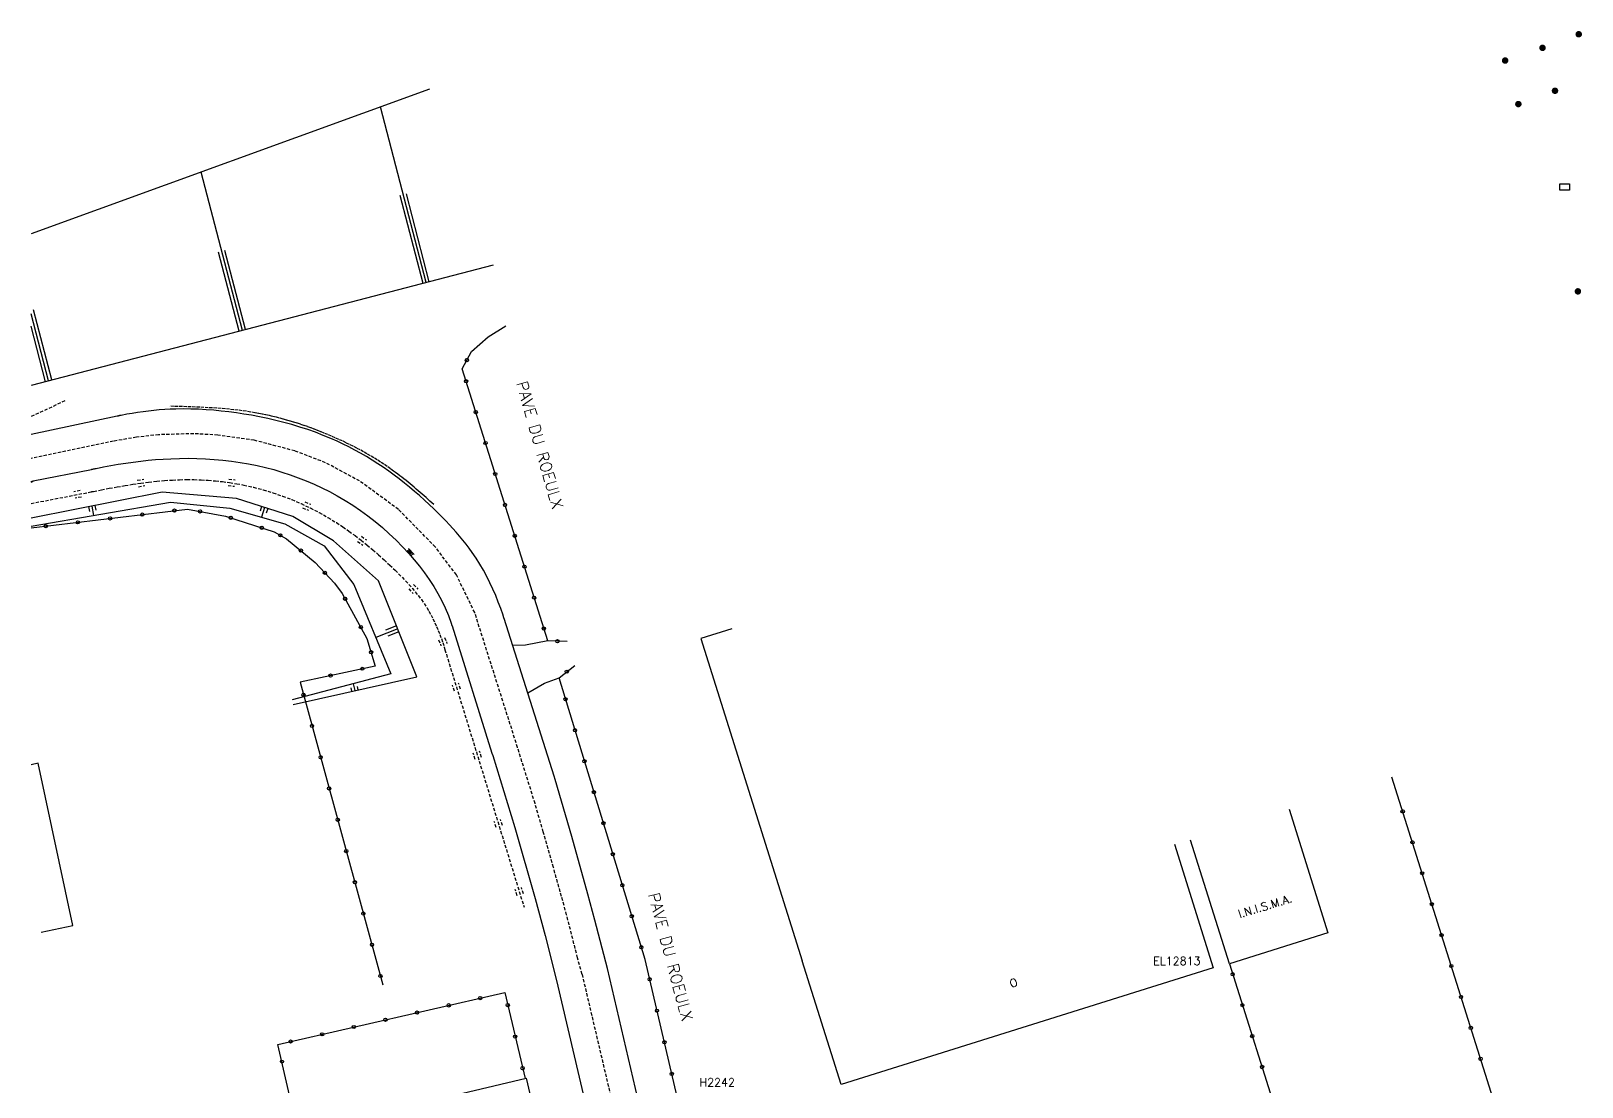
# Model space of a CAD drawing. Header units: millimetres. Extents: x 132000 to 133000, y 130999 to 132002.
# Drawn here: x 132000 to 132239.2, y 131284.3 to 131447.2 of the extents above; entities that cross this region are included whole.
import ezdxf
from ezdxf.enums import TextEntityAlignment as Align

# ---------------------------------------------------------------- set-up
doc = ezdxf.new("R2010")
doc.units = ezdxf.units.MM
doc.linetypes.add('DASHED', pattern=[0.75, 0.5, -0.25])
doc.layers.get('0').update_dxf_attribs({"linetype": 'CONTINUOUS'})
for name, color, linetype in [('W0001', 6, 'DASHED'), ('W0008', 7, 'CONTINUOUS'), ('W0100', 7, 'CONTINUOUS'), ('W0112', 1, 'DASHED'), ('W0211', 2, 'CONTINUOUS'), ('W0220', 5, 'DASHED'), ('W0322', 7, 'CONTINUOUS'), ('W0402', 7, 'CONTINUOUS'), ('W0984', 7, 'CONTINUOUS'), ('W0989', 7, 'CONTINUOUS'), ('W0991', 7, 'CONTINUOUS'), ('W1471', 7, 'CONTINUOUS'), ('W1473', 7, 'CONTINUOUS')]:
    doc.layers.add(name, color=color, linetype=linetype)
doc.styles.get("Standard").update_dxf_attribs({"font": 'romans.shx', "width": 0.85})

# ---------------------------------------------------------------- blocks, each defined once
blk = doc.blocks.new('T1471')
at = {"color": 0, "linetype": 'Continuous', "flags": 128}
blk.add_lwpolyline([(-0.75, -0.5), (-0.75, 0.5), (0.75, 0.5), (0.75, -0.5), (-0.75, -0.5)], dxfattribs=at)
blk = doc.blocks.new('T1473')
at = {"color": 0, "linetype": 'Continuous', "const_width": 0.5, "flags": 128}
blk.add_lwpolyline([(-0.25, 0, 1), (0.25, 0, 1)], format="xyb", close=True, dxfattribs=at)

msp = doc.modelspace()

# ---------------------------------------------------------------- linework, layer by layer
at = {"layer": 'W0001'}
for points in [[(132084.98, 131301.7), (132084.28, 131304.25), (132082.59, 131310.88), (132081.81, 131313.72), (132080.56, 131318.19), (132079, 131323.67), (132077.72, 131328.06), (132075.03, 131336.69), (132068.42, 131357.5), (132065.59, 131363.33), (132062.33, 131367.64), (132056.67, 131373.41), (132050.67, 131377.8), (132045.42, 131380.62), (132040.7, 131382.44), (132034.41, 131384.08), (132028.8, 131384.88), (132025.11, 131385.09), (132019.67, 131384.94), (132016.25, 131384.55), (132012.7, 131383.94), (132000, 131381.25)], [(132084.98, 131301.7), (132101.27, 131232.17)]]:
    msp.add_lwpolyline(points, dxfattribs=at)
at = {"layer": 'W0008'}
for points in [[(132088.89, 131302.61), (132086.97, 131310.05), (132085.89, 131314.06), (132083.39, 131322.98), (132080.81, 131331.75), (132080.66, 131332.25), (132072.94, 131356.61), (132072.92, 131356.66), (132072.91, 131356.7), (132072.89, 131356.75), (132072.88, 131356.8), (132072.86, 131356.84), (132072.86, 131356.89), (132072.84, 131356.94), (132072.83, 131356.98), (132072.81, 131357.03), (132072.8, 131357.08), (132072.8, 131357.08), (132072.44, 131358.11), (132072.06, 131359.12), (132071.67, 131360.14), (132071.23, 131361.12), (132070.77, 131362.11), (132070.28, 131363.08), (132069.77, 131364.03), (132069.22, 131364.97), (132068.64, 131365.89), (132068.03, 131366.78), (132068.03, 131366.78), (132067.58, 131367.44), (132067.09, 131368.06), (132066.61, 131368.69), (132066.09, 131369.3), (132065.58, 131369.89), (132065.06, 131370.48), (132064.52, 131371.06), (132063.97, 131371.64), (132063.42, 131372.22), (132062.86, 131372.77), (132062.14, 131373.48), (132061.41, 131374.17), (132060.66, 131374.86), (132059.91, 131375.55), (132059.14, 131376.2), (132058.38, 131376.86), (132057.58, 131377.48), (132056.78, 131378.11), (132055.98, 131378.72), (132055.16, 131379.31), (132055.16, 131379.31), (132054.31, 131379.91), (132053.47, 131380.47), (132052.59, 131381.02), (132051.72, 131381.56), (132050.83, 131382.08), (132049.94, 131382.56), (132049.03, 131383.05), (132048.11, 131383.5), (132047.19, 131383.94), (132046.25, 131384.36), (132045.06, 131384.84), (132043.88, 131385.31), (132042.67, 131385.73), (132041.45, 131386.12), (132040.23, 131386.5), (132039, 131386.84), (132037.75, 131387.14), (132036.5, 131387.44), (132035.25, 131387.69), (132033.98, 131387.94), (132032.83, 131388.12), (132031.67, 131388.31), (132030.5, 131388.47), (132029.34, 131388.59), (132028.17, 131388.7), (132027, 131388.8), (132025.83, 131388.86), (132024.67, 131388.89), (132023.5, 131388.91), (132022.33, 131388.89), (132021.47, 131388.86), (132020.62, 131388.81), (132019.78, 131388.77), (132018.94, 131388.69), (132018.11, 131388.59), (132017.27, 131388.48), (132016.42, 131388.38), (132015.59, 131388.23), (132014.75, 131388.09), (132013.92, 131387.92), (132013.92, 131387.92), (132013.86, 131387.91), (132013.8, 131387.89), (132013.73, 131387.89), (132013.67, 131387.88), (132013.61, 131387.86), (132013.55, 131387.84), (132013.48, 131387.83), (132013.42, 131387.81), (132013.36, 131387.8), (132013.3, 131387.8), (132000, 131384.97)], [(132000, 131377.73), (132000.34, 131377.81), (132009.31, 131379.59), (132009.39, 131379.61), (132009.47, 131379.62), (132009.53, 131379.64), (132009.61, 131379.66), (132009.67, 131379.67), (132009.75, 131379.69), (132009.81, 131379.7), (132009.89, 131379.72), (132009.95, 131379.73), (132010.03, 131379.75), (132010.03, 131379.75), (132011.17, 131379.97), (132012.31, 131380.19), (132013.45, 131380.39), (132014.61, 131380.56), (132015.75, 131380.72), (132016.91, 131380.88), (132018.06, 131381), (132019.22, 131381.09), (132020.39, 131381.17), (132021.55, 131381.23), (132021.55, 131381.23), (132022.89, 131381.28), (132024.23, 131381.3), (132025.56, 131381.28), (132026.91, 131381.22), (132028.25, 131381.14), (132029.58, 131381.02), (132030.91, 131380.86), (132032.23, 131380.67), (132033.55, 131380.45), (132034.88, 131380.19), (132036.16, 131379.88), (132037.44, 131379.55), (132038.7, 131379.17), (132039.95, 131378.77), (132041.2, 131378.31), (132042.44, 131377.83), (132043.64, 131377.3), (132044.84, 131376.75), (132046.03, 131376.16), (132047.19, 131375.53), (132047.19, 131375.53), (132048.42, 131374.81), (132049.62, 131374.05), (132050.8, 131373.25), (132051.95, 131372.41), (132053.09, 131371.53), (132054.19, 131370.62), (132055.25, 131369.67), (132056.3, 131368.69), (132057.3, 131367.66), (132058.28, 131366.61), (132059.11, 131365.64), (132059.92, 131364.66), (132060.69, 131363.64), (132061.42, 131362.61), (132062.11, 131361.55), (132062.75, 131360.45), (132063.34, 131359.34), (132063.89, 131358.22), (132064.38, 131357.05), (132064.78, 131355.88), (132064.8, 131355.83), (132064.81, 131355.78), (132064.83, 131355.75), (132064.84, 131355.7), (132064.86, 131355.66), (132064.86, 131355.62), (132064.88, 131355.58), (132064.89, 131355.53), (132064.91, 131355.48), (132064.92, 131355.45), (132071.08, 131335.84), (132071.2, 131335.48), (132074.62, 131324.36), (132077.72, 131313.39), (132079.28, 131307.7), (132081.05, 131300.77)], [(132000, 131377.62), (132000.11, 131377.69), (132000.34, 131377.81)], [(132079.69, 131353.12), (132076.23, 131352.47), (132074.23, 131352.45)], [(132076.59, 131345.11), (132079.17, 131346.59), (132081.42, 131347.42)], [(132105.5, 131231.53), (132105.5, 131231.55), (132105.48, 131231.58), (132105.48, 131231.61), (132105.47, 131231.64), (132088.89, 131302.61)], [(132081.05, 131300.77), (132096.97, 131232.77)]]:
    msp.add_lwpolyline(points, dxfattribs=at)
at = {"layer": 'W0100'}
for points in [[(132108.05, 131355), (132103.28, 131353.5), (132118.91, 131303.78)], [(132001.55, 131308.22), (132006.44, 131309.25), (132001.12, 131334.27), (132000, 131334.02)], [(132194, 131327.16), (132200, 131308.08), (132184.81, 131303.3), (132178.81, 131322.38)], [(132176.31, 131321.8), (132182.3, 131302.7), (132124.91, 131284.7), (132118.91, 131303.78)], [(132047.72, 131278.92), (132076.34, 131285.67), (132081.16, 131265.23), (132052.55, 131258.47), (132047.72, 131278.92)]]:
    msp.add_lwpolyline(points, dxfattribs=at)
at = {"layer": 'W0112'}
for points in [[(132005.23, 131390.16), (132000, 131387.72)], [(132062.12, 131374.16), (132061.83, 131374.42), (132061.52, 131374.7), (132061.22, 131374.97), (132060.91, 131375.23), (132060.61, 131375.5), (132060.3, 131375.77), (132060, 131376.03), (132059.69, 131376.3), (132059.38, 131376.56), (132059.08, 131376.83), (132058.77, 131377.09), (132058.45, 131377.36), (132058.14, 131377.61), (132057.83, 131377.86), (132057.5, 131378.12), (132057.19, 131378.38), (132056.88, 131378.62), (132056.55, 131378.86), (132056.22, 131379.11), (132055.89, 131379.34), (132055.41, 131379.7), (132054.91, 131380.05), (132054.41, 131380.39), (132053.89, 131380.72), (132053.38, 131381.05), (132052.86, 131381.38), (132052.34, 131381.69), (132051.81, 131382), (132051.28, 131382.3), (132050.75, 131382.59), (132050.22, 131382.88), (132049.67, 131383.16), (132049.12, 131383.44), (132048.58, 131383.7), (132048.03, 131383.97), (132047.47, 131384.22), (132046.91, 131384.47), (132046.34, 131384.72), (132045.78, 131384.95), (132045.22, 131385.19), (132044.7, 131385.39), (132044.19, 131385.59), (132043.66, 131385.8), (132043.14, 131386), (132042.61, 131386.19), (132042.08, 131386.38), (132041.55, 131386.55), (132041.02, 131386.72), (132040.48, 131386.89), (132039.95, 131387.05), (132039.41, 131387.2), (132038.88, 131387.36), (132038.33, 131387.5), (132037.8, 131387.64), (132037.25, 131387.77), (132036.72, 131387.89), (132036.17, 131388.02), (132035.62, 131388.12), (132035.08, 131388.23), (132034.53, 131388.33), (132033.88, 131388.44), (132033.23, 131388.55), (132032.58, 131388.64), (132031.92, 131388.72), (132031.27, 131388.8), (132030.62, 131388.86), (132029.97, 131388.92), (132029.31, 131388.98), (132028.66, 131389.03), (132027.98, 131389.08), (132027.33, 131389.11), (132026.67, 131389.14), (132026.02, 131389.17), (132025.34, 131389.2), (132024.69, 131389.23), (132024.03, 131389.25), (132023.36, 131389.28), (132022.7, 131389.3), (132022.05, 131389.31), (132021.38, 131389.33), (132021.38, 131389.33)]]:
    msp.add_lwpolyline(points, dxfattribs=at)
at = {"layer": 'W0211'}
for points in [[(132061.44, 131438.25), (132000, 131415.94)], [(132060.95, 131408.41), (132053.88, 131435.5)], [(132032.59, 131401.03), (132026.22, 131425.45)], [(132061.42, 131408.53), (132057.91, 131422.08)], [(132060.47, 131408.28), (132056.94, 131421.83)], [(132032.11, 131400.89), (132028.92, 131413.11)], [(132033.08, 131401.16), (132029.89, 131413.36)], [(132071.28, 131411.09), (132000, 131392.53)], [(132002.72, 131393.23), (132000, 131403.59)], [(132003.2, 131393.38), (132000.38, 131404.19)], [(132002.23, 131393.11), (132000, 131401.67)], [(132040.42, 131343.33), (132059.52, 131347.61), (132053.56, 131362.42), (132046.66, 131368.58), (132040.38, 131372.31), (132031.7, 131375.11), (132020.23, 131376.09), (132000, 131372.08)], [(132000, 131370.81), (132021.5, 131374.52), (132030.66, 131373.62), (132039.14, 131371.2), (132045.19, 131367.8), (132049.8, 131361.81), (132055.47, 131348.03), (132040.25, 131344.02)], [(132008.86, 131373.84), (132009.02, 131373.11)], [(132009.36, 131373.94), (132009.66, 131372.47)], [(132009.84, 131374.03), (132010, 131373.3)], [(132035.56, 131373.86), (132035.33, 131373.14)], [(132036.03, 131373.7), (132035.56, 131372.22)], [(132036.52, 131373.55), (132036.28, 131372.84)], [(132056.36, 131355.48), (132054.66, 131354.8)], [(132056.55, 131355.02), (132053.16, 131353.66)], [(132056.73, 131354.55), (132055.03, 131353.88)], [(132049.48, 131345.36), (132049.36, 131345.89)], [(132049.97, 131345.47), (132049.73, 131346.52)], [(132050.45, 131345.58), (132050.34, 131346.11)]]:
    msp.add_lwpolyline(points, dxfattribs=at)
at = {"layer": 'W0220'}
for points in [[(132000, 131374.33), (132009.22, 131376.11), (132009.27, 131376.12), (132009.3, 131376.14), (132009.34, 131376.14), (132009.39, 131376.16), (132009.44, 131376.16), (132009.48, 131376.17), (132009.52, 131376.17), (132009.56, 131376.19), (132009.61, 131376.19), (132009.66, 131376.2), (132010.86, 131376.44), (132012.06, 131376.67), (132013.28, 131376.89), (132014.5, 131377.09), (132015.7, 131377.3), (132016.92, 131377.47), (132018.14, 131377.62), (132019.38, 131377.77), (132020.59, 131377.88), (132021.83, 131377.95), (132022.92, 131378), (132024.03, 131378.02), (132025.12, 131378.02), (132026.23, 131377.97), (132027.33, 131377.91), (132028.44, 131377.81), (132029.53, 131377.7), (132030.62, 131377.55), (132031.72, 131377.38), (132032.81, 131377.17), (132032.81, 131377.17), (132034.31, 131376.83), (132035.81, 131376.44), (132037.31, 131375.98), (132038.78, 131375.48), (132040.22, 131374.92), (132041.66, 131374.31), (132043.05, 131373.64), (132044.44, 131372.94), (132045.78, 131372.17), (132047.09, 131371.38), (132048.08, 131370.73), (132049.03, 131370.06), (132049.97, 131369.38), (132050.89, 131368.67), (132051.81, 131367.94), (132052.7, 131367.19), (132053.58, 131366.42), (132054.45, 131365.64), (132055.31, 131364.83), (132056.16, 131364.02), (132056.16, 131364.02), (132056.69, 131363.48), (132057.22, 131362.95), (132057.75, 131362.39), (132058.27, 131361.84), (132058.77, 131361.28), (132059.25, 131360.7), (132059.73, 131360.11), (132060.19, 131359.5), (132060.61, 131358.89), (132061.03, 131358.27), (132061.03, 131358.27), (132061.36, 131357.7), (132061.69, 131357.12), (132061.98, 131356.53), (132062.28, 131355.94), (132062.55, 131355.34), (132062.81, 131354.73), (132063.05, 131354.11), (132063.28, 131353.48), (132063.48, 131352.88), (132063.69, 131352.23), (132063.7, 131352.19), (132063.72, 131352.16), (132063.73, 131352.11), (132063.75, 131352.06), (132063.77, 131352.02), (132063.78, 131351.97), (132063.78, 131351.92), (132063.8, 131351.88), (132063.81, 131351.83), (132063.83, 131351.78), (132076.03, 131312.06)], [(132016.39, 131377.91), (132017.38, 131378.06)], [(132016.55, 131376.92), (132017.53, 131377.08)], [(132030.38, 131377.11), (132031.36, 131377)], [(132030.48, 131378.09), (132031.47, 131377.98)], [(132007.59, 131376.31), (132006.61, 131376.12)], [(132007.78, 131375.33), (132006.8, 131375.14)], [(132042.25, 131374.59), (132043.17, 131374.2)], [(132041.86, 131373.67), (132042.78, 131373.28)], [(132050.34, 131368.48), (132051.16, 131367.89)], [(132050.94, 131369.28), (132051.75, 131368.7)], [(132058.25, 131361.16), (132058.94, 131360.44)], [(132058.97, 131361.84), (132059.66, 131361.12)], [(132062.84, 131353.3), (132063.22, 131352.38)], [(132063.77, 131353.67), (132064.14, 131352.75)], [(132065.28, 131345.38), (132064.98, 131346.33)], [(132066.23, 131345.67), (132065.94, 131346.62)], [(132069.45, 131335.16), (132069.17, 131336.11)], [(132068.5, 131334.86), (132068.2, 131335.81)], [(132071.73, 131324.34), (132071.44, 131325.3)], [(132072.69, 131324.64), (132072.39, 131325.59)], [(132074.95, 131313.83), (132074.67, 131314.78)], [(132075.92, 131314.12), (132075.62, 131315.08)]]:
    msp.add_lwpolyline(points, dxfattribs=at)
at = {"layer": 'W0322'}
for points in [[(132082.66, 131353.05), (132079.69, 131353.12), (132066.5, 131395.11), (132067.94, 131397.78), (132070.48, 131400.03), (132073.2, 131401.73)], [(132000, 131370.55), (132024.11, 131373.47), (132029.98, 131372.39), (132037.48, 131369.98), (132039.41, 131368.86), (132043.81, 131365.25), (132046.81, 131362.05), (132047.98, 131360.47), (132051.81, 131353.52), (132053.05, 131349.23), (132041.48, 131346.77), (132054.25, 131300.09)], [(132094.69, 131303.97), (132081.42, 131347.42), (132083.84, 131349.36)], [(132231.64, 131262.92), (132209.84, 131332.14)], [(132153.23, 131265.39), (132115.19, 131253.66), (132112.88, 131253.34), (132110.39, 131253.75), (132108.2, 131254.94), (132106.5, 131256.7), (132104.95, 131260.06), (132094.69, 131303.97)], [(132184.81, 131303.3), (132200.94, 131252.12), (132161.56, 131238.34)], [(132076.08, 131264.03), (132077.23, 131259.17), (132046.97, 131252.19), (132038.08, 131290.89), (132073.05, 131298.91), (132076.19, 131285.64)]]:
    msp.add_lwpolyline(points, dxfattribs=at)
for centre, radius in [((132067.22, 131396.44), 0.251), ((132067.09, 131393.19), 0.25), ((132068.59, 131388.42), 0.251), ((132070.09, 131383.66), 0.251), ((132071.59, 131378.88), 0.251), ((132073.09, 131374.11), 0.251), ((132012.2, 131372.03), 0.251), ((132017.16, 131372.62), 0.251), ((132022.12, 131373.23), 0.251), ((132026.08, 131373.11), 0.251), ((132030.81, 131372.12), 0.251), ((132002.27, 131370.83), 0.251), ((132007.23, 131371.42), 0.251), ((132035.58, 131370.59), 0.251), ((132038.45, 131369.42), 0.251), ((132074.59, 131369.34), 0.251), ((132041.61, 131367.06), 0.251), ((132076.09, 131364.58), 0.251), ((132045.31, 131363.64), 0.251), ((132048.44, 131359.64), 0.251), ((132077.58, 131359.8), 0.25), ((132050.86, 131355.27), 0.251), ((132079.08, 131355.03), 0.251), ((132081.17, 131353.09), 0.251), ((132052.44, 131351.38), 0.251), ((132046.2, 131347.78), 0.251), ((132051.09, 131348.83), 0.235), ((132082.62, 131348.39), 0.25), ((132042.02, 131344.84), 0.251), ((132082.42, 131344.14), 0.25), ((132043.33, 131340.02), 0.251), ((132083.89, 131339.36), 0.25), ((132044.66, 131335.19), 0.251), ((132085.34, 131334.58), 0.25), ((132045.97, 131330.38), 0.251), ((132086.8, 131329.8), 0.25), ((132211.52, 131326.83), 0.259), ((132047.3, 131325.55), 0.251), ((132088.27, 131325.02), 0.25), ((132213.02, 131322.06), 0.252), ((132048.61, 131320.72), 0.251), ((132089.72, 131320.23), 0.25), ((132214.52, 131317.3), 0.238), ((132049.94, 131315.91), 0.251), ((132091.19, 131315.45), 0.25), ((132216.02, 131312.52), 0.245), ((132051.25, 131311.08), 0.251), ((132092.64, 131310.66), 0.25), ((132217.52, 131307.75), 0.245), ((132052.58, 131306.27), 0.251), ((132094.11, 131305.88), 0.25), ((132219.02, 131302.98), 0.245), ((132053.89, 131301.44), 0.251), ((132095.39, 131300.95), 0.245), ((132185.31, 131301.72), 0.245), ((132069.28, 131298.05), 0.259), ((132220.52, 131298.22), 0.238), ((132059.53, 131295.81), 0.252), ((132064.41, 131296.92), 0.259), ((132073.52, 131296.97), 0.259), ((132096.53, 131296.09), 0.238), ((132186.81, 131296.95), 0.238), ((132049.78, 131293.58), 0.252), ((132054.66, 131294.69), 0.259), ((132222.03, 131293.44), 0.259), ((132040.03, 131291.34), 0.238), ((132044.91, 131292.45), 0.245), ((132074.66, 131292.09), 0.245), ((132097.67, 131291.22), 0.259), ((132188.33, 131292.17), 0.259), ((132038.69, 131288.25), 0.238), ((132223.53, 131288.67), 0.259), ((132075.81, 131287.23), 0.259), ((132098.81, 131286.34), 0.259), ((132189.83, 131287.41), 0.259)]:
    msp.add_circle(centre, radius, dxfattribs=at)
at = {"layer": 'W0402'}
for points in [[(132058.38, 131367.25), (132058, 131366.94)], [(132058.52, 131367.09), (132058.14, 131366.77)], [(132059.08, 131366.45), (132058.23, 131367.41), (132058.23, 131367.41)], [(132058.66, 131366.94), (132058.28, 131366.61)], [(132058.8, 131366.77), (132058.42, 131366.44)], [(132058.94, 131366.61), (132058.56, 131366.28)]]:
    msp.add_lwpolyline(points, dxfattribs=at)

# ---------------------------------------------------------------- block references
at = {"layer": 'W1471'}
msp.add_blockref('T1471', (132236.48, 131423.15), dxfattribs=at)
at = {"layer": 'W1473'}
for p in [(132238.67, 131446.71), (132233.09, 131444.61), (132227.32, 131442.65), (132229.36, 131435.94), (132235.01, 131437.99), (132238.54, 131407.05)]:
    msp.add_blockref('T1473', p, dxfattribs=at)

# ---------------------------------------------------------------- texts
at = {"layer": 'W0984'}
msp.add_text('EL12813', height=1.25, dxfattribs=at).set_placement((132173.06, 131303.14))
msp.add_text('H2242', height=1.25, dxfattribs=at).set_placement((132105.82, 131285.05), align=Align.MIDDLE)
at = {"layer": 'W0989'}
for rotation, p in [(286, (132078.47, 131383.34)), (285, (132098.63, 131304.4))]:
    msp.add_text('PAVE DU ROEULX', height=1.75, rotation=rotation, dxfattribs=at).set_placement(p, align=Align.MIDDLE)
at = {"layer": 'W0991'}
for s, p in [('I.N.I.S.M.A.', (132190.3, 131312.22)), ('O', (132151.51, 131300.39))]:
    msp.add_text(s, height=1.25, rotation=17, dxfattribs=at).set_placement(p, align=Align.MIDDLE)

doc.saveas('drawing.dxf')
